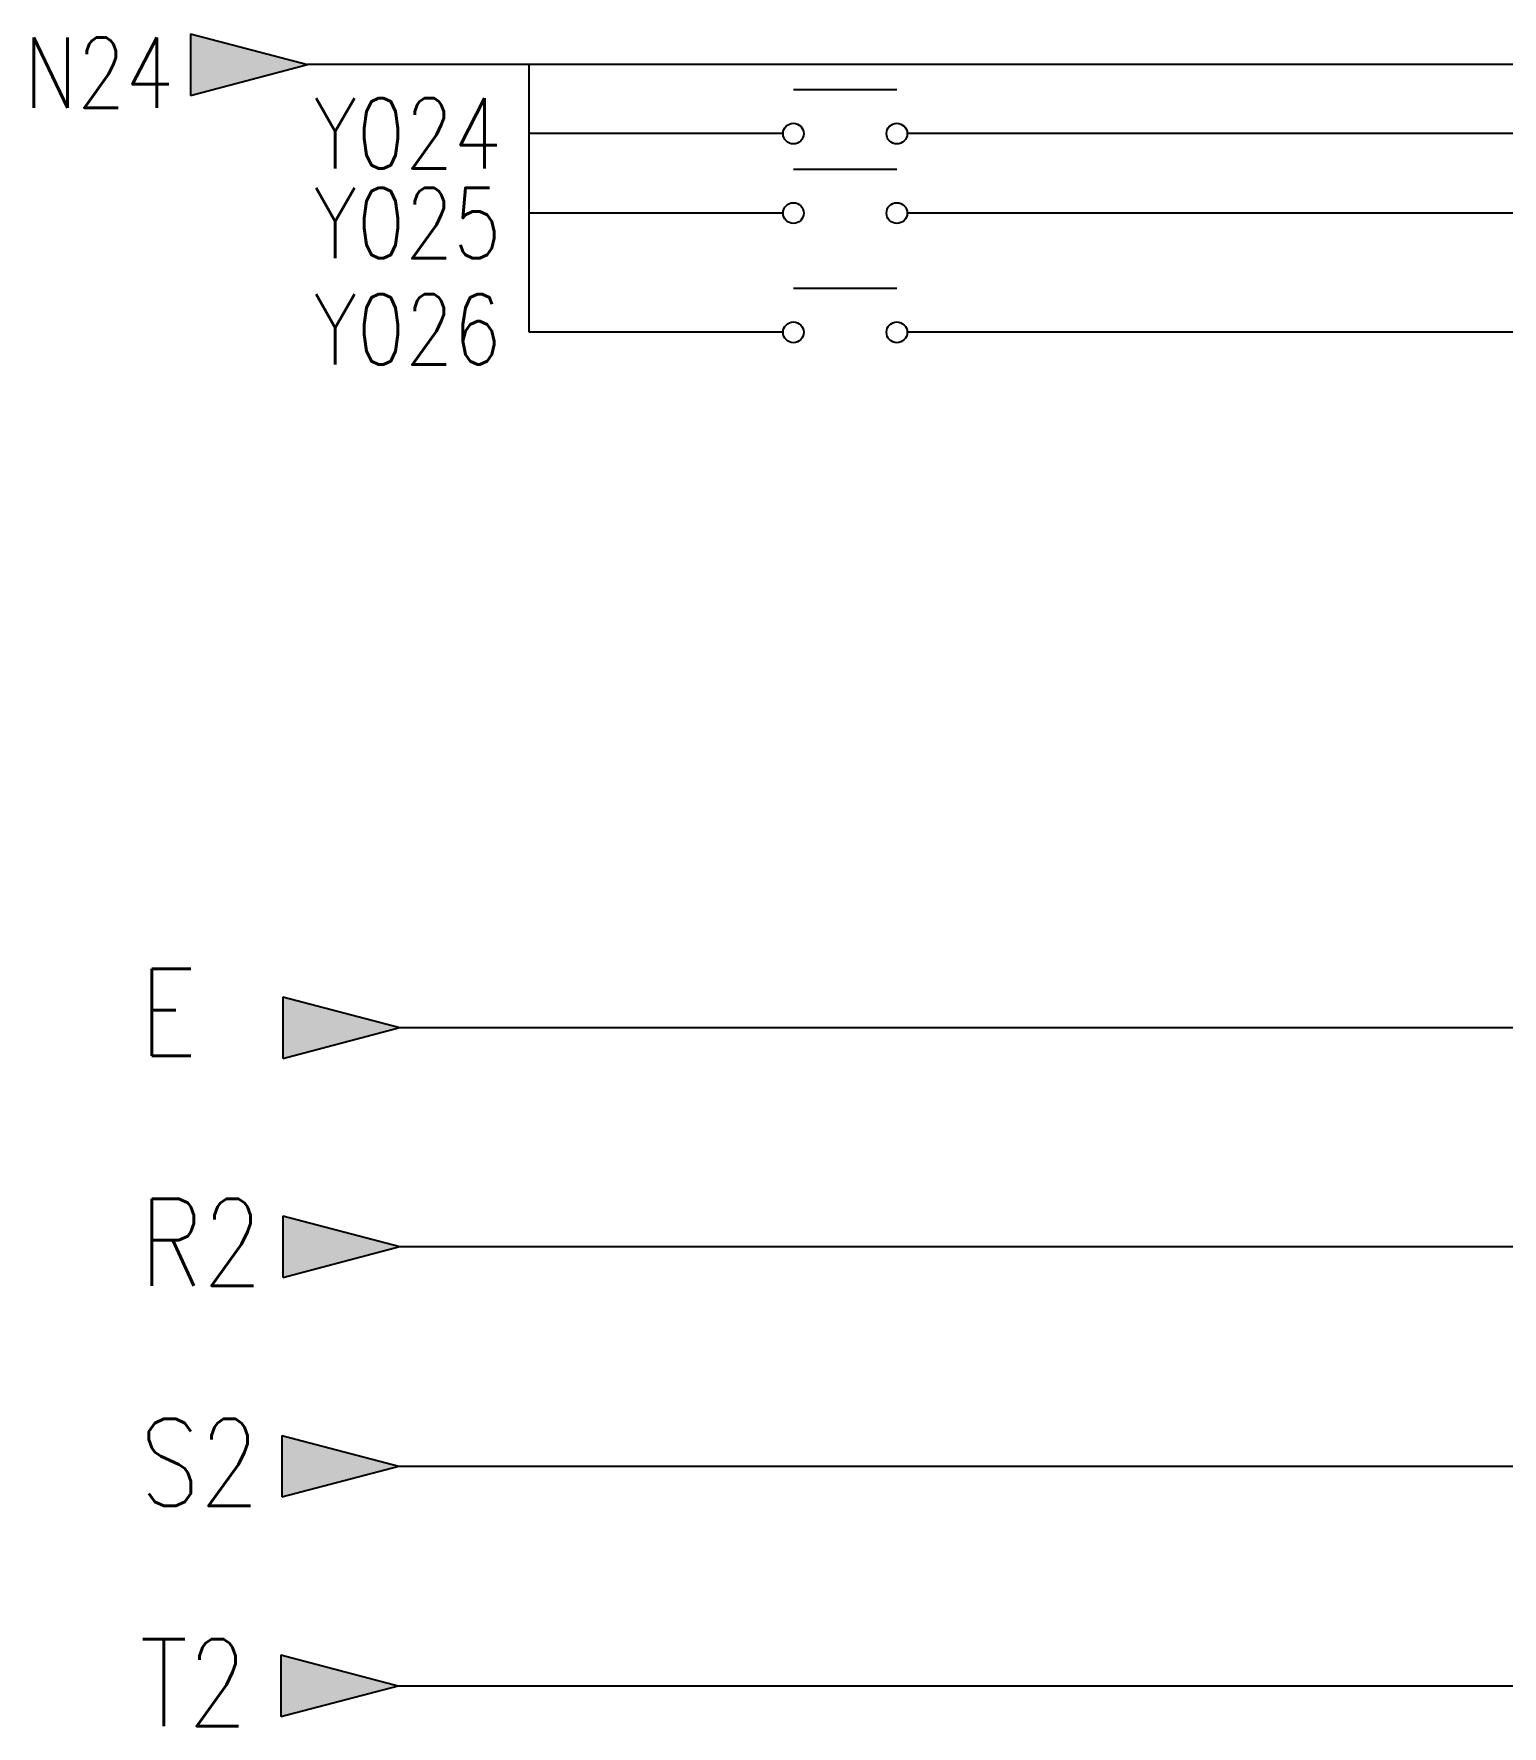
# Model space of a CAD drawing. Header units: millimetres. Extents: x -1721 to 4288, y -273 to 2028.
# Drawn here: x 75.12 to 112.97, y 1213.38 to 1257 of the extents above; entities that cross this region are included whole.
import ezdxf
from ezdxf.enums import TextEntityAlignment as Align

# ---------------------------------------------------------------- set-up
doc = ezdxf.new("R2010")
doc.units = ezdxf.units.MM
doc.header["$LTSCALE"] = 5
doc.header["$MEASUREMENT"] = 0
doc.layers.get('0').update_dxf_attribs({"linetype": 'CONTINUOUS'})
doc.layers.add('AIR', color=7, linetype='CONTINUOUS')
doc.styles.add('標楷體', font='simplex.shx', dxfattribs={"width": 0.8, "bigfont": 'chineset.shx'})

msp = doc.modelspace()

# ---------------------------------------------------------------- hatches: boundary and pattern name
at = {"linetype": 'Continuous'}
h = msp.add_hatch(color=7, dxfattribs=at)
h.dxf.hatch_style = 1
h.set_gradient(color1=(255, 255, 255), centered=1, one_color=1, tint=1)
h.paths.add_polyline_path([(79.156, 1256.998), (82.175, 1256.204), (79.156, 1255.41)])
h = msp.add_hatch(color=7, dxfattribs=at)
h.dxf.hatch_style = 1
h.set_gradient(color1=(255, 255, 255), centered=1, one_color=1, tint=1)
h.paths.add_polyline_path([(81.537, 1232.181), (84.556, 1231.387), (81.537, 1230.593)])
h = msp.add_hatch(color=7, dxfattribs=at)
h.dxf.hatch_style = 1
h.set_gradient(color1=(255, 255, 255), centered=1, one_color=1, tint=1)
h.paths.add_polyline_path([(81.537, 1226.535), (84.556, 1225.741), (81.537, 1224.948)])
h = msp.add_hatch(color=7, dxfattribs=at)
h.dxf.hatch_style = 1
h.set_gradient(color1=(255, 255, 255), centered=1, one_color=1, tint=1)
h.paths.add_polyline_path([(81.514, 1220.876), (84.533, 1220.082), (81.514, 1219.289)])
h = msp.add_hatch(color=7, dxfattribs=at)
h.dxf.hatch_style = 1
h.set_gradient(color1=(255, 255, 255), centered=1, one_color=1, tint=1)
h.paths.add_polyline_path([(81.491, 1215.217), (84.51, 1214.423), (81.491, 1213.63)])

# ---------------------------------------------------------------- linework, layer by layer
at = {"color": 0, "linetype": 'Continuous'}
for p, q in [((79.156, 1256.998), (79.156, 1255.41)), ((79.156, 1256.998), (82.175, 1256.204)), ((79.156, 1255.41), (82.175, 1256.204)), ((94.431, 1252.378), (87.886, 1252.378)), ((143.193, 1252.378), (97.632, 1252.378)), ((81.537, 1232.181), (81.537, 1230.593)), ((81.537, 1232.181), (84.556, 1231.387)), ((81.537, 1230.593), (84.556, 1231.387)), ((81.537, 1226.535), (81.537, 1224.948)), ((81.537, 1226.535), (84.556, 1225.741)), ((81.537, 1224.948), (84.556, 1225.741)), ((81.514, 1220.876), (81.514, 1219.289)), ((81.514, 1220.876), (84.533, 1220.082)), ((81.514, 1219.289), (84.533, 1220.082)), ((81.491, 1215.217), (81.491, 1213.63)), ((81.491, 1215.217), (84.51, 1214.423)), ((81.491, 1213.63), (84.51, 1214.423))]:
    msp.add_line(p, q, dxfattribs=at)
for p, q in [((135.193, 1256.204), (82.175, 1256.204)), ((87.886, 1251.82), (87.886, 1256.204)), ((94.698, 1255.56), (97.365, 1255.56)), ((94.431, 1254.427), (87.886, 1254.427)), ((94.972, 1254.415), (94.964, 1254.415)), ((94.972, 1254.415), (94.964, 1254.415)), ((139.193, 1254.427), (97.632, 1254.427)), ((94.698, 1253.512), (97.365, 1253.512)), ((94.972, 1252.367), (94.964, 1252.367)), ((94.972, 1252.367), (94.964, 1252.367)), ((87.886, 1249.305), (87.886, 1251.82)), ((94.698, 1250.439), (97.365, 1250.439)), ((94.431, 1249.305), (87.886, 1249.305)), ((94.972, 1249.294), (94.964, 1249.294)), ((94.972, 1249.294), (94.964, 1249.294)), ((147.193, 1249.305), (97.632, 1249.305)), ((84.556, 1231.387), (127.813, 1231.387)), ((84.556, 1225.741), (132.893, 1225.741)), ((84.533, 1220.082), (137.973, 1220.082)), ((84.51, 1214.423), (143.053, 1214.423))]:
    msp.add_line(p, q)
for centre in [(94.698, 1254.427), (97.365, 1254.427), (94.698, 1252.378), (97.365, 1252.378), (94.698, 1249.305), (97.365, 1249.305)]:
    msp.add_circle(centre, 0.267)

# ---------------------------------------------------------------- texts
at = {"layer": 'AIR', "style": '標楷體', "width": 0.8}
for s, height, p in [('N24', 1.811, (74.874, 1255.094)), ('E', 2.243, (77.857, 1230.662)), ('R2', 2.2434, (77.857, 1224.733)), ('S2', 2.2434, (77.857, 1219.058)), ('T2', 2.2434, (77.857, 1213.383))]:
    msp.add_text(s, height=height, dxfattribs=at).set_placement(p)
for s, p in [('Y024', (84.754, 1254.434)), ('Y025', (84.754, 1252.121)), ('Y026', (84.754, 1249.38))]:
    msp.add_text(s, height=1.811, dxfattribs=at).set_placement(p, align=Align.MIDDLE)

doc.saveas('drawing.dxf')
